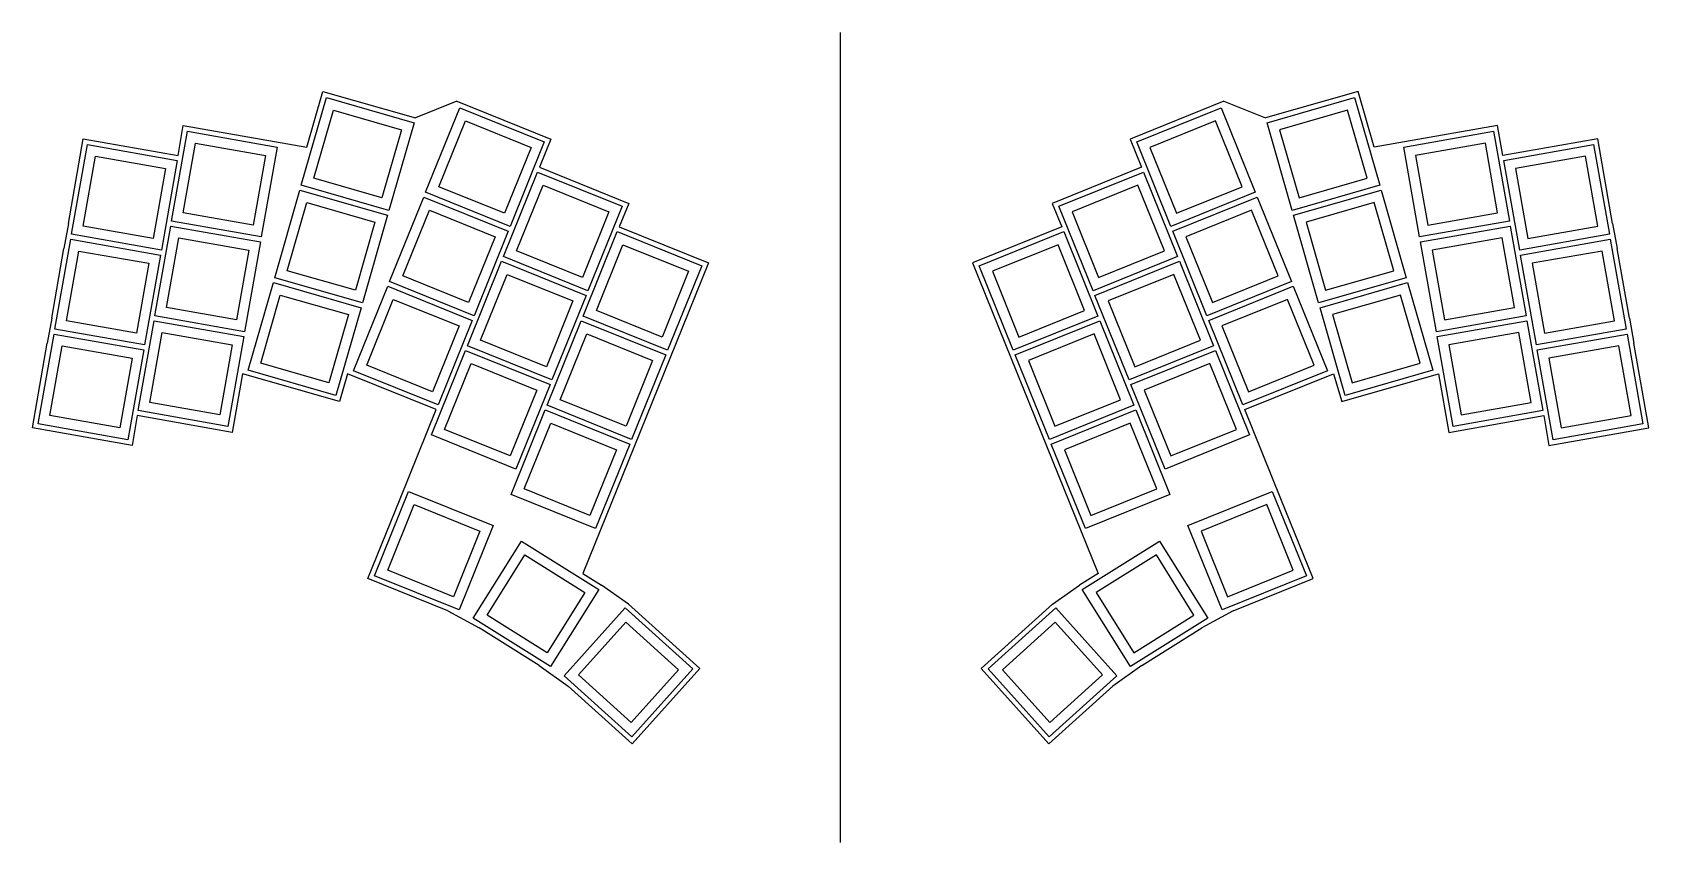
# Model space of a CAD drawing. Header units: millimetres. Extents: x -12 to 308, y -90 to 70.
import ezdxf

# ---------------------------------------------------------------- set-up
doc = ezdxf.new("R2010")
doc.units = ezdxf.units.MM
doc.header["$MEASUREMENT"] = 0
doc.layers.add('Hilfslinien', color=3, linetype='Continuous', lineweight=25)
doc.layers.add('Switch Plate', color=1, linetype='Continuous')

msp = doc.modelspace()

# ---------------------------------------------------------------- linework, layer by layer
for p, q in [((41.55, 39.81), (46.51, 57.12)), ((46.51, 57.12), (63.81, 52.16)), ((66.11, 38.41), (72.85, 55.1)), ((72.85, 55.1), (89.54, 48.36)), ((206.56, 48.36), (223.25, 55.1)), ((223.25, 55.1), (229.99, 38.41)), ((232.3, 52.16), (249.6, 57.12)), ((249.6, 57.12), (254.56, 39.81)), ((63.81, 52.16), (58.85, 34.85)), ((237.26, 34.85), (232.3, 52.16)), ((15.93, 32.73), (19.05, 50.46)), ((19.05, 50.46), (36.78, 47.33)), ((89.54, 48.36), (82.8, 31.67)), ((213.3, 31.67), (206.56, 48.36)), ((259.33, 47.33), (277.05, 50.46)), ((277.05, 50.46), (280.18, 32.73)), ((-3.83, 30.12), (-0.7, 47.85)), ((-0.7, 47.85), (17.02, 44.72)), ((17.02, 44.72), (13.9, 27)), ((36.78, 47.33), (33.65, 29.61)), ((262.45, 29.61), (259.33, 47.33)), ((279.08, 44.72), (296.81, 47.85)), ((282.21, 27), (279.08, 44.72)), ((296.81, 47.85), (299.93, 30.12)), ((81.48, 25.73), (88.22, 42.42)), ((88.22, 42.42), (104.91, 35.68)), ((191.19, 35.68), (207.88, 42.42)), ((207.88, 42.42), (214.62, 25.73)), ((36.31, 21.55), (41.27, 38.85)), ((41.27, 38.85), (58.57, 33.89)), ((58.85, 34.85), (41.55, 39.81)), ((82.8, 31.67), (66.11, 38.41)), ((229.99, 38.41), (213.3, 31.67)), ((254.56, 39.81), (237.26, 34.85)), ((237.53, 33.89), (254.84, 38.85)), ((254.84, 38.85), (259.8, 21.55)), ((58.99, 20.8), (65.74, 37.48)), ((65.74, 37.48), (82.43, 30.74)), ((104.91, 35.68), (98.17, 18.99)), ((197.94, 18.99), (191.19, 35.68)), ((213.68, 30.74), (230.37, 37.48)), ((230.37, 37.48), (237.11, 20.8)), ((33.65, 29.61), (15.93, 32.73)), ((58.57, 33.89), (53.61, 16.59)), ((242.49, 16.59), (237.53, 33.89)), ((280.18, 32.73), (262.45, 29.61)), ((-7.13, 11.41), (-4, 29.14)), ((-4, 29.14), (13.73, 26.01)), ((13.9, 27), (-3.83, 30.12)), ((12.63, 14.02), (15.75, 31.75)), ((15.75, 31.75), (33.48, 28.62)), ((82.43, 30.74), (75.68, 14.05)), ((97.22, 13.98), (103.97, 30.67)), ((103.97, 30.67), (120.66, 23.92)), ((175.45, 23.92), (192.14, 30.67)), ((192.14, 30.67), (198.88, 13.98)), ((220.42, 14.05), (213.68, 30.74)), ((262.63, 28.62), (280.35, 31.75)), ((280.35, 31.75), (283.48, 14.02)), ((299.93, 30.12), (282.21, 27)), ((282.38, 26.01), (300.11, 29.14)), ((300.11, 29.14), (303.23, 11.41)), ((13.73, 26.01), (10.6, 8.29)), ((33.48, 28.62), (30.35, 10.89)), ((98.17, 18.99), (81.48, 25.73)), ((214.62, 25.73), (197.94, 18.99)), ((265.75, 10.89), (262.63, 28.62)), ((285.51, 8.29), (282.38, 26.01)), ((74.36, 8.11), (81.11, 24.8)), ((81.11, 24.8), (97.8, 18.06)), ((120.66, 23.92), (113.91, 7.23)), ((182.19, 7.23), (175.45, 23.92)), ((198.31, 18.06), (215, 24.8)), ((215, 24.8), (221.74, 8.11)), ((31.07, 3.29), (36.03, 20.59)), ((36.03, 20.59), (53.34, 15.63)), ((53.61, 16.59), (36.31, 21.55)), ((51.88, 3.18), (58.62, 19.87)), ((58.62, 19.87), (75.31, 13.13)), ((75.68, 14.05), (58.99, 20.8)), ((237.11, 20.8), (220.42, 14.05)), ((220.8, 13.13), (237.49, 19.87)), ((237.49, 19.87), (244.23, 3.18)), ((259.8, 21.55), (242.49, 16.59)), ((242.77, 15.63), (260.07, 20.59)), ((260.07, 20.59), (265.03, 3.29)), ((97.8, 18.06), (91.05, 1.37)), ((205.05, 1.37), (198.31, 18.06)), ((9.33, -4.69), (12.45, 13.04)), ((12.45, 13.04), (30.18, 9.91)), ((30.35, 10.89), (12.63, 14.02)), ((53.34, 15.63), (48.37, -1.68)), ((75.31, 13.13), (68.57, -3.56)), ((90.11, -3.64), (96.85, 13.05)), ((96.85, 13.05), (113.54, 6.31)), ((113.91, 7.23), (97.22, 13.98)), ((198.88, 13.98), (182.19, 7.23)), ((182.57, 6.31), (199.26, 13.05)), ((199.26, 13.05), (206, -3.64)), ((227.54, -3.56), (220.8, 13.13)), ((247.73, -1.68), (242.77, 15.63)), ((283.48, 14.02), (265.75, 10.89)), ((265.93, 9.91), (283.65, 13.04)), ((283.65, 13.04), (286.78, -4.69)), ((-10.43, -7.3), (-7.3, 10.43)), ((-7.3, 10.43), (10.43, 7.3)), ((10.6, 8.29), (-7.13, 11.41)), ((30.18, 9.91), (27.05, -7.82)), ((269.05, -7.82), (265.93, 9.91)), ((303.23, 11.41), (285.51, 8.29)), ((285.68, 7.3), (303.41, 10.43)), ((303.41, 10.43), (306.53, -7.3)), ((10.43, 7.3), (7.3, -10.43)), ((67.25, -9.5), (73.99, 7.19)), ((73.99, 7.19), (90.68, 0.44)), ((91.05, 1.37), (74.36, 8.11)), ((221.74, 8.11), (205.05, 1.37)), ((205.43, 0.44), (222.12, 7.19)), ((222.12, 7.19), (228.86, -9.5)), ((288.8, -10.43), (285.68, 7.3)), ((48.37, -1.68), (31.07, 3.29)), ((113.54, 6.31), (106.8, -10.38)), ((189.31, -10.38), (182.57, 6.31)), ((265.03, 3.29), (247.73, -1.68)), ((68.57, -3.56), (51.88, 3.18)), ((90.68, 0.44), (83.93, -16.24)), ((212.17, -16.24), (205.43, 0.44)), ((244.23, 3.18), (227.54, -3.56)), ((27.05, -7.82), (9.33, -4.69)), ((82.99, -21.26), (89.73, -4.57)), ((89.73, -4.57), (106.42, -11.31)), ((106.8, -10.38), (90.11, -3.64)), ((206, -3.64), (189.31, -10.38)), ((189.68, -11.31), (206.37, -4.57)), ((206.37, -4.57), (213.12, -21.26)), ((286.78, -4.69), (269.05, -7.82)), ((7.3, -10.43), (-10.43, -7.3)), ((83.93, -16.24), (67.25, -9.5)), ((228.86, -9.5), (212.17, -16.24)), ((306.53, -7.3), (288.8, -10.43)), ((106.42, -11.31), (99.68, -28)), ((196.43, -28), (189.68, -11.31)), ((56.01, -37.32), (62.75, -20.63)), ((62.75, -20.63), (79.44, -27.37)), ((99.68, -28), (82.99, -21.26)), ((213.12, -21.26), (196.43, -28)), ((216.67, -27.37), (233.35, -20.63)), ((233.35, -20.63), (240.1, -37.32)), ((79.44, -27.37), (72.7, -44.06)), ((223.41, -44.06), (216.67, -27.37)), ((75.49, -45.7), (85.03, -30.44)), ((85.03, -30.44), (100.3, -39.98)), ((195.81, -39.98), (211.07, -30.44)), ((211.07, -30.44), (220.61, -45.7)), ((72.7, -44.06), (56.01, -37.32)), ((240.1, -37.32), (223.41, -44.06)), ((100.3, -39.98), (90.76, -55.24)), ((205.35, -55.24), (195.81, -39.98)), ((93.46, -57.04), (105.51, -43.66)), ((105.51, -43.66), (118.88, -55.7)), ((177.22, -55.7), (190.6, -43.66)), ((190.6, -43.66), (202.64, -57.04)), ((90.76, -55.24), (75.49, -45.7)), ((220.61, -45.7), (205.35, -55.24)), ((106.84, -69.08), (93.46, -57.04)), ((118.88, -55.7), (106.84, -69.08)), ((189.27, -69.08), (177.22, -55.7)), ((202.64, -57.04), (189.27, -69.08))]:
    msp.add_line(p, q)
at = {"layer": 'Hilfslinien'}
for p, q in [((148.05, -90), (148.05, 70)), ((42.66, 47.31), (45.82, 58.35)), ((45.82, 58.35), (64.09, 53.12)), ((250.28, 58.35), (232.02, 53.12)), ((253.45, 47.31), (250.28, 58.35)), ((72.3, 56.4), (64.09, 53.12)), ((72.3, 56.4), (90.85, 48.91)), ((223.8, 56.4), (205.26, 48.91)), ((223.8, 56.4), (232.02, 53.12)), ((17.2, 45.71), (18.24, 51.62)), ((18.24, 51.62), (42.66, 47.31)), ((277.86, 51.62), (253.45, 47.31)), ((278.91, 45.71), (277.86, 51.62)), ((-4.46, 32.27), (-1.52, 48.96)), ((-1.52, 48.96), (17.2, 45.71)), ((90.85, 48.91), (88.6, 43.35)), ((205.26, 48.91), (207.51, 43.35)), ((297.63, 48.96), (278.91, 45.71)), ((300.57, 32.27), (297.63, 48.96)), ((88.6, 43.35), (106.21, 36.23)), ((207.51, 43.35), (189.89, 36.23)), ((106.21, 36.23), (104.34, 31.59)), ((189.89, 36.23), (191.76, 31.59)), ((-4.46, 32.27), (-5.33, 27.34)), ((300.57, 32.27), (301.44, 27.34)), ((104.34, 31.59), (121.96, 24.48)), ((191.76, 31.59), (174.15, 24.48)), ((-7.76, 13.55), (-5.33, 27.34)), ((303.87, 13.55), (301.44, 27.34)), ((121.96, 24.48), (115.59, 8.71)), ((174.15, 24.48), (180.52, 8.71)), ((-7.76, 13.55), (-8.63, 8.63)), ((-7.76, 13.55), (-7.76, 13.55)), ((303.87, 13.55), (303.87, 13.55)), ((303.87, 13.55), (304.74, 8.63)), ((-11.58, -8.11), (-8.63, 8.63)), ((115.59, 8.71), (108.47, -8.9)), ((180.52, 8.71), (187.63, -8.9)), ((307.69, -8.11), (304.74, 8.63)), ((29.9, 2.58), (27.86, -8.98)), ((49.06, -2.91), (29.9, 2.58)), ((50.64, 2.6), (49.06, -2.91)), ((68.19, -4.49), (50.64, 2.6)), ((227.91, -4.49), (245.46, 2.6)), ((245.46, 2.6), (247.05, -2.91)), ((247.05, -2.91), (266.2, 2.58)), ((266.2, 2.58), (268.24, -8.98)), ((9.15, -5.68), (8.11, -11.58)), ((27.86, -8.98), (9.15, -5.68)), ((61.07, -22.11), (68.19, -4.49)), ((235.03, -22.11), (227.91, -4.49)), ((268.24, -8.98), (286.95, -5.68)), ((286.95, -5.68), (287.99, -11.58)), ((8.11, -11.58), (-11.58, -8.11)), ((108.47, -8.9), (97.18, -36.85)), ((187.63, -8.9), (198.93, -36.85)), ((287.99, -11.58), (307.69, -8.11)), ((54.71, -37.87), (61.07, -22.11)), ((241.4, -37.87), (235.03, -22.11)), ((70.47, -44.24), (54.71, -37.87)), ((97.18, -36.85), (100.83, -39.13)), ((198.93, -36.85), (195.28, -39.13)), ((225.64, -44.24), (241.4, -37.87)), ((106.17, -42.92), (100.83, -39.13)), ((189.93, -42.92), (195.28, -39.13)), ((70.47, -44.24), (76.66, -47.61)), ((106.17, -42.92), (120.29, -55.63)), ((189.93, -42.92), (175.81, -55.63)), ((225.64, -44.24), (219.45, -47.61)), ((88.53, -55.03), (76.66, -47.61)), ((207.57, -55.03), (219.45, -47.61)), ((88.53, -55.03), (94.28, -59.12)), ((120.29, -55.63), (106.91, -70.49)), ((175.81, -55.63), (189.19, -70.49)), ((207.57, -55.03), (201.83, -59.12)), ((106.91, -70.49), (94.28, -59.12)), ((189.19, -70.49), (201.83, -59.12))]:
    msp.add_line(p, q, dxfattribs=at)
at = {"layer": 'Switch Plate', "flags": 128}
for points in [[(47.88, 54.64), (61.34, 50.78), (57.48, 37.33), (44.02, 41.19)], [(248.23, 54.64), (234.77, 50.78), (238.63, 37.33), (252.09, 41.19)], [(81.7, 34.27), (68.72, 39.52), (73.96, 52.5), (86.94, 47.25)], [(214.41, 34.27), (227.39, 39.52), (222.15, 52.5), (209.16, 47.25)], [(20.67, 48.14), (34.46, 45.71), (32.03, 31.92), (18.24, 34.35)], [(275.43, 48.14), (261.64, 45.71), (264.08, 31.92), (277.86, 34.35)], [(14.71, 43.1), (12.28, 29.31), (-1.51, 31.74), (0.92, 45.53)], [(281.4, 43.1), (283.83, 29.31), (297.62, 31.74), (295.18, 45.53)], [(102.31, 34.57), (97.06, 21.59), (84.08, 26.84), (89.33, 39.82)], [(193.8, 34.57), (199.04, 21.59), (212.02, 26.84), (206.78, 39.82)], [(42.64, 36.38), (56.1, 32.52), (52.24, 19.06), (38.78, 22.92)], [(253.46, 36.38), (240.01, 32.52), (243.87, 19.06), (257.32, 22.92)], [(66.84, 34.88), (79.82, 29.64), (74.58, 16.66), (61.6, 21.9)], [(229.26, 34.88), (216.28, 29.64), (221.53, 16.66), (234.51, 21.9)], [(31.16, 27), (28.73, 13.21), (14.94, 15.64), (17.37, 29.43)], [(264.94, 27), (267.37, 13.21), (281.16, 15.64), (278.73, 29.43)], [(11.41, 24.39), (8.98, 10.6), (-4.81, 13.03), (-2.38, 26.82)], [(118.05, 22.82), (112.81, 9.84), (99.83, 15.08), (105.07, 28.06)], [(178.05, 22.82), (183.3, 9.84), (196.28, 15.08), (191.03, 28.06)], [(284.7, 24.39), (287.13, 10.6), (300.91, 13.03), (298.48, 26.82)], [(95.19, 16.96), (89.95, 3.98), (76.97, 9.22), (82.21, 22.2)], [(200.91, 16.96), (206.16, 3.98), (219.14, 9.22), (213.89, 22.2)], [(50.86, 14.26), (47, 0.8), (33.55, 4.66), (37.4, 18.11)], [(72.71, 12.02), (67.46, -0.96), (54.48, 4.28), (59.72, 17.26)], [(223.4, 12.02), (228.64, -0.96), (241.62, 4.28), (236.38, 17.26)], [(245.24, 14.26), (249.1, 0.8), (262.56, 4.66), (258.7, 18.11)], [(27.86, 8.29), (25.43, -5.5), (11.64, -3.07), (14.08, 10.72)], [(110.94, 5.2), (105.69, -7.78), (92.71, -2.53), (97.95, 10.45)], [(185.17, 5.2), (190.41, -7.78), (203.39, -2.53), (198.15, 10.45)], [(268.24, 8.29), (270.67, -5.5), (284.46, -3.07), (282.03, 10.72)], [(8.11, 5.68), (5.68, -8.11), (-8.11, -5.68), (-5.68, 8.11)], [(288, 5.68), (290.43, -8.11), (304.21, -5.68), (301.78, 8.11)], [(88.07, -0.66), (82.83, -13.64), (69.85, -8.4), (75.09, 4.58)], [(208.03, -0.66), (213.28, -13.64), (226.26, -8.4), (221.01, 4.58)], [(103.82, -12.41), (98.57, -25.39), (85.59, -20.15), (90.84, -7.17)], [(192.29, -12.41), (197.53, -25.39), (210.51, -20.15), (205.27, -7.17)], [(71.59, -41.46), (58.61, -36.21), (63.86, -23.23), (76.84, -28.48)], [(224.51, -41.46), (237.49, -36.21), (232.25, -23.23), (219.27, -28.48)], [(90.12, -52.49), (78.25, -45.07), (85.67, -33.2), (97.54, -40.61)], [(205.98, -52.49), (217.86, -45.07), (210.44, -33.2), (198.57, -40.61)], [(106.69, -66.26), (96.29, -56.89), (105.65, -46.48), (116.06, -55.85)], [(189.42, -66.26), (199.82, -56.89), (190.45, -46.48), (180.05, -55.85)]]:
    msp.add_lwpolyline(points, close=True, dxfattribs=at)

doc.saveas('drawing.dxf')
